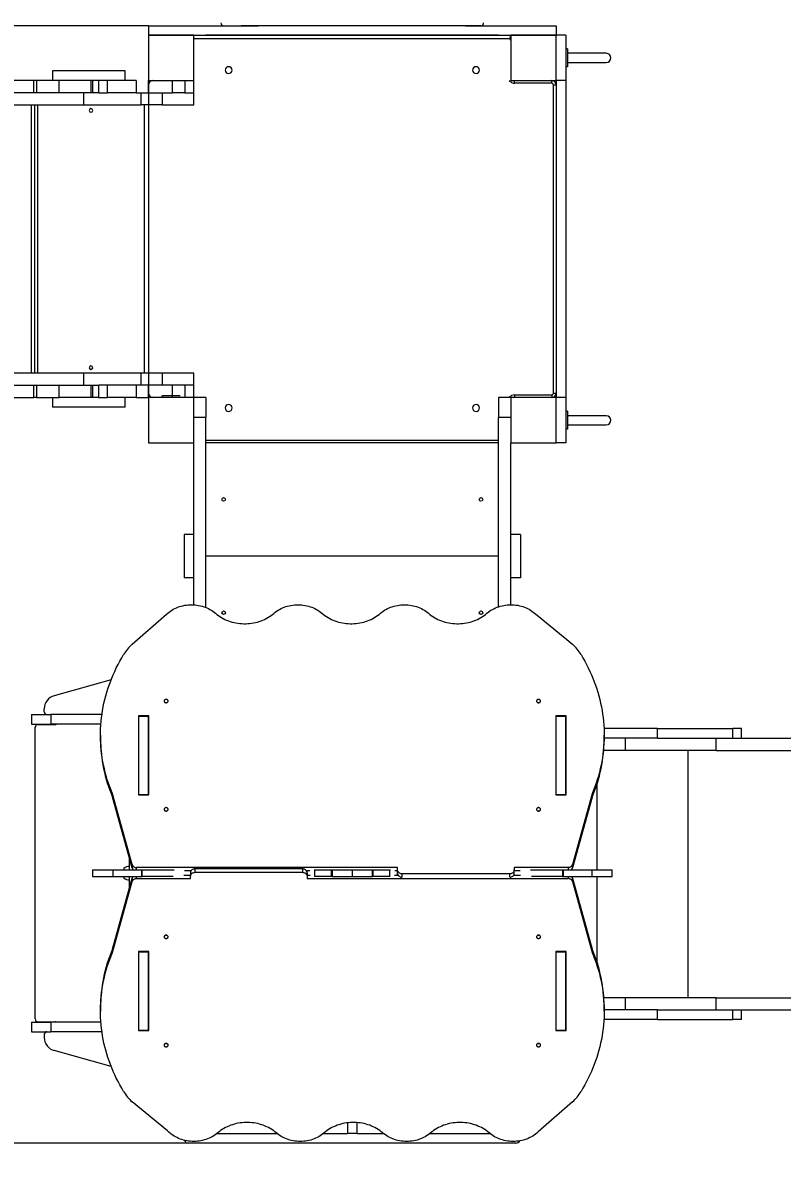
# Model space of a CAD drawing. Header units: millimetres. Extents: x -4565 to 4384, y -3113 to 3272.
# Drawn here: x -1371 to 304, y -765 to 1772 of the extents above; entities that cross this region are included whole.
import ezdxf

# ---------------------------------------------------------------- set-up
doc = ezdxf.new("R2010")
doc.units = ezdxf.units.MM
doc.layers.add('DIKOM_ОБЪЕКТ', color=7, linetype='Continuous')
doc.layers.add('DIKOM_РАЗМЕР_ОБЪЕКТА', color=7, linetype='Continuous')
doc.styles.add('style1', font='arial.ttf', dxfattribs={"width": 0.8})
doc.dimstyles.new('1-50', dxfattribs={"dimtxt": 300, "dimasz": 200, "dimexe": 100, "dimexo": 0, "dimgap": 100, "dimtad": 1, "dimtxsty": 'style1', "dimcen": 200, "dimclrd": 7, "dimclre": 7, "dimclrt": 7, "dimadec": 1, "dimazin": 2, "dimtfac": 1, "dimtmove": 0, "dimatfit": 2, "dimfxl": 0, "dimlwd": 25, "dimlwe": 18, "dimarcsym": 0})

# ---------------------------------------------------------------- blocks, each defined once
blk = doc.blocks.new('*D2')
at = {"layer": 'Defpoints', "color": 0, "transparency": 16777216}
for p in [(-2144.2, 945.1), (2415.1, -421.9), (2415.1, -1505.3)]:
    blk.add_point(p, dxfattribs=at)
at = {"layer": 'DIKOM_РАЗМЕР_ОБЪЕКТА', "color": 7, "lineweight": 18, "transparency": 16777216}
for p, q in [((-2144.2, 945.1), (-2144.2, -1605.3)), ((2415.1, -421.9), (2415.1, -1605.3))]:
    blk.add_line(p, q, dxfattribs=at)
at = {"layer": 'DIKOM_РАЗМЕР_ОБЪЕКТА', "color": 7, "lineweight": 25, "transparency": 16777216}
blk.add_line((-1944.2, -1505.3), (2215.1, -1505.3), dxfattribs=at)
at = {"layer": 'DIKOM_РАЗМЕР_ОБЪЕКТА', "color": 7, "transparency": 16777216}
for points in [[(-1944.2, -1471.9), (-1944.2, -1538.6), (-2144.2, -1505.3)], [(2215.1, -1471.9), (2215.1, -1538.6), (2415.1, -1505.3)]]:
    blk.add_solid(points, dxfattribs=at)
at = {"layer": 'DIKOM_РАЗМЕР_ОБЪЕКТА', "color": 7, "transparency": 16777216, "insert": (135.5, -1252.1), "char_height": 300, "attachment_point": 5, "style": 'style1'}
blk.add_mtext('4600', dxfattribs=at)
blk = doc.blocks.new('*D3')
at = {"layer": 'Defpoints', "color": 0, "transparency": 16777216}
for p in [(-1094.4, 1766.1), (-2760.3, -700.9), (-1005.3, -700.9)]:
    blk.add_point(p, dxfattribs=at)
at = {"layer": 'DIKOM_РАЗМЕР_ОБЪЕКТА', "color": 7, "lineweight": 18, "transparency": 16777216}
for p, q in [((-1094.4, 1766.1), (-2860.3, 1766.1)), ((-1005.3, -700.9), (-2860.3, -700.9))]:
    blk.add_line(p, q, dxfattribs=at)
at = {"layer": 'DIKOM_РАЗМЕР_ОБЪЕКТА', "color": 7, "lineweight": 25, "transparency": 16777216}
blk.add_line((-2760.3, 1566.1), (-2760.3, -500.9), dxfattribs=at)
at = {"layer": 'DIKOM_РАЗМЕР_ОБЪЕКТА', "color": 7, "transparency": 16777216}
for points in [[(-2793.6, 1566.1), (-2726.9, 1566.1), (-2760.3, 1766.1)], [(-2793.6, -500.9), (-2726.9, -500.9), (-2760.3, -700.9)]]:
    blk.add_solid(points, dxfattribs=at)
at = {"layer": 'DIKOM_РАЗМЕР_ОБЪЕКТА', "color": 7, "transparency": 16777216, "insert": (-3013.4, 415.7), "char_height": 300, "attachment_point": 5, "rotation": 90, "style": 'style1'}
blk.add_mtext('2500', dxfattribs=at)

msp = doc.modelspace()

# ---------------------------------------------------------------- linework, layer by layer
at = {"layer": 'DIKOM_ОБЪЕКТ', "color": 7, "linetype": 'Continuous', "lineweight": 15}
for p, q in [((-1094.446, 1766.063), (-1094.446, 1745.063)), ((-1094.446, 1766.063), (-908.446, 1766.063)), ((-928.446, 1766.063), (-908.446, 1766.063)), ((-908.446, 1766.063), (-900.446, 1766.063)), ((-900.446, 1766.063), (-852.446, 1766.063)), ((-900.446, 1766.063), (-894.446, 1766.063)), ((-434.684, 1766.063), (-889.446, 1766.063)), ((-360.446, 1766.063), (-436.446, 1766.063)), ((-399.446, 1766.063), (-434.684, 1766.063)), ((-394.446, 1766.063), (-194.446, 1766.063)), ((-194.446, 1766.063), (-194.446, 1745.063)), ((-994.563, 1745.063), (-1094.563, 1745.063)), ((-1094.446, 1745.063), (-908.446, 1745.063)), ((-994.329, 1745.063), (-1094.329, 1745.063)), ((-1094.329, 1745.063), (-1094.329, 1645.063)), ((-1094.329, 1745.063), (-1094.329, 1645.063)), ((-1094.329, 1745.063), (-1094.329, 1645.063)), ((-994.329, 1745.063), (-1094.329, 1745.063)), ((-994.329, 1645.063), (-994.329, 1745.063)), ((-994.329, 1645.063), (-994.329, 1745.063)), ((-992.446, 1745.08), (-965.446, 1745.08)), ((-644.329, 1737.063), (-992.446, 1737.063)), ((-321.329, 1745.063), (-967.329, 1745.063)), ((-965.446, 1745.08), (-917.446, 1745.063)), ((-917.446, 1745.063), (-371.446, 1745.063)), ((-908.446, 1745.063), (-900.446, 1745.063)), ((-900.446, 1745.063), (-846.446, 1745.063)), ((-846.446, 1745.063), (-442.446, 1745.063)), ((-296.446, 1737.063), (-644.329, 1737.063)), ((-442.446, 1745.063), (-194.446, 1745.063)), ((-371.446, 1745.063), (-323.446, 1745.082)), ((-323.446, 1745.082), (-296.446, 1745.082)), ((-294.329, 1735.063), (-296.446, 1735.063)), ((-194.329, 1745.063), (-294.329, 1745.063)), ((-294.329, 1745.063), (-294.329, 1645.063)), ((-294.329, 1745.063), (-294.329, 1645.063)), ((-194.329, 1745.063), (-294.329, 1745.063)), ((-294.329, 1745.063), (-294.329, 1645.063)), ((-194.329, 1745.063), (-294.329, 1745.063)), ((-173.329, 1745.063), (-194.329, 1745.063)), ((-194.329, 1645.063), (-194.329, 1745.063)), ((-194.329, 1645.063), (-194.329, 1745.063)), ((-173.329, 1745.063), (-173.329, 1645.063)), ((-169.329, 1715.063), (-173.329, 1715.063)), ((-169.329, 1715.063), (-169.329, 1675.063)), ((-83.829, 1705.063), (-169.329, 1705.063)), ((-169.329, 1675.063), (-173.329, 1675.063)), ((-169.329, 1685.063), (-83.829, 1685.063)), ((-1305.936, 1666.062), (-1305.936, 1645.063)), ((-1145.936, 1666.062), (-1305.936, 1666.062)), ((-1145.936, 1645.062), (-1145.936, 1666.062)), ((-1347.157, 1645.063), (-1397.157, 1645.063)), ((-1347.157, 1618.063), (-1347.157, 1645.063)), ((-1341.157, 1645.063), (-1347.157, 1645.063)), ((-1341.157, 1645.063), (-1341.157, 1618.063)), ((-1291.157, 1645.063), (-1341.157, 1645.063)), ((-1291.157, 1618.063), (-1291.157, 1645.063)), ((-1221.157, 1645.063), (-1291.157, 1645.063)), ((-1221.157, 1645.063), (-1221.157, 1618.063)), ((-1218.157, 1645.063), (-1221.157, 1645.063)), ((-1218.157, 1645.063), (-1218.157, 1618.063)), ((-1204.615, 1645.063), (-1218.157, 1645.063)), ((-1204.615, 1645.063), (-1204.615, 1618.063)), ((-1184.439, 1645.063), (-1204.615, 1645.063)), ((-1184.439, 1618.063), (-1184.439, 1645.063)), ((-1121.336, 1645.063), (-1184.439, 1645.063)), ((-1121.336, 1645.063), (-1121.336, 1618.063)), ((-1094.329, 1645.297), (-994.329, 1645.297)), ((-1094.329, 1645.063), (-1094.329, 945.063)), ((-1094.329, 1645.063), (-994.329, 1645.063)), ((-1094.329, 1618.063), (-1094.329, 1645.063)), ((-1094.329, 1645.063), (-994.329, 1645.063)), ((-1094.329, 1645.063), (-994.329, 1645.063)), ((-1064.329, 1645.18), (-1024.329, 1645.18)), ((-1041.512, 1618.063), (-1041.512, 1645.063)), ((-1014.329, 1645.063), (-1014.329, 1618.063)), ((-994.329, 1618.063), (-994.329, 1645.063)), ((-994.157, 1618.063), (-994.157, 1645.058)), ((-294.329, 1645.063), (-194.329, 1645.063)), ((-294.329, 1645.063), (-194.329, 1645.063)), ((-286.329, 1639.063), (-286.329, 1645.063)), ((-204.329, 1639.063), (-286.329, 1639.063)), ((-204.329, 1639.063), (-204.329, 1645.063)), ((-200.329, 955.063), (-200.329, 1635.063)), ((-194.329, 1635.063), (-200.329, 1635.063)), ((-173.329, 1645.063), (-194.329, 1645.063)), ((-194.329, 1645.063), (-194.329, 945.063)), ((-173.329, 1645.063), (-173.329, 945.063)), ((-1236.702, 1618.063), (-1934.747, 1618.063)), ((-1236.702, 1591.062), (-1236.702, 1618.063)), ((-1203.821, 1618.063), (-1236.702, 1618.063)), ((-1203.821, 1618.063), (-1184.439, 1618.063)), ((-1121.336, 1618.063), (-1184.439, 1618.063)), ((-1121.336, 1618.063), (-1041.512, 1618.063)), ((-1110.178, 1591.062), (-1110.178, 1618.063)), ((-1094.329, 1618.063), (-1094.329, 1352.916)), ((-1064.157, 1618.063), (-1064.157, 1591.062)), ((-1014.329, 1618.063), (-1041.512, 1618.063)), ((-1014.329, 1618.063), (-994.329, 1618.063)), ((-994.157, 1618.063), (-994.329, 1618.063)), ((-994.157, 1591.062), (-994.157, 1618.063)), ((-1934.747, 1591.062), (-1236.702, 1591.062)), ((-1352.157, 999.063), (-1352.157, 1591.062)), ((-1346.157, 1591.062), (-1346.157, 999.063)), ((-1339.157, 1591.062), (-1339.157, 999.063)), ((-1236.702, 1591.062), (-1110.178, 1591.062)), ((-1064.157, 1591.062), (-1110.178, 1591.062)), ((-1103.157, 999.063), (-1103.157, 1591.062)), ((-1064.157, 1591.062), (-994.157, 1591.062)), ((-1094.329, 1309.276), (-1094.329, 972.062)), ((-1236.702, 999.063), (-1934.747, 999.063)), ((-1236.702, 972.063), (-1236.702, 999.063)), ((-1110.178, 999.063), (-1236.702, 999.063)), ((-1110.178, 972.063), (-1110.178, 999.063)), ((-1064.157, 999.063), (-1110.178, 999.063)), ((-1064.157, 999.063), (-1064.157, 972.063)), ((-994.157, 999.063), (-1064.157, 999.063)), ((-994.157, 972.063), (-994.157, 999.063)), ((-1934.747, 972.063), (-1236.702, 972.063)), ((-1347.157, 945.063), (-1347.157, 972.063)), ((-1341.157, 972.063), (-1341.157, 945.063)), ((-1291.157, 945.063), (-1291.157, 972.063)), ((-1236.702, 972.063), (-1203.821, 972.063)), ((-1221.157, 972.063), (-1221.157, 945.063)), ((-1218.157, 972.063), (-1218.157, 945.063)), ((-1204.615, 972.063), (-1204.615, 945.063)), ((-1184.439, 972.063), (-1203.821, 972.063)), ((-1184.439, 945.063), (-1184.439, 972.063)), ((-1121.336, 972.063), (-1184.439, 972.063)), ((-1121.336, 972.063), (-1121.336, 945.063)), ((-1041.512, 972.063), (-1121.336, 972.063)), ((-1094.329, 945.063), (-1094.329, 972.062)), ((-1041.512, 945.063), (-1041.512, 972.063)), ((-1014.329, 972.063), (-1041.512, 972.063)), ((-1014.329, 972.063), (-1014.329, 945.063)), ((-994.329, 972.063), (-1014.329, 972.063)), ((-994.329, 972.063), (-994.157, 972.063)), ((-994.329, 945.063), (-994.329, 972.063)), ((-994.157, 945.063), (-994.157, 972.063)), ((-1397.157, 945.063), (-1347.157, 945.063)), ((-1341.157, 945.063), (-1347.157, 945.063)), ((-1341.157, 945.063), (-1291.157, 945.063)), ((-1305.936, 945.063), (-1305.936, 924.063)), ((-1221.157, 945.063), (-1291.157, 945.063)), ((-1218.157, 945.063), (-1221.157, 945.063)), ((-1204.615, 945.063), (-1218.157, 945.063)), ((-1204.615, 945.063), (-1184.439, 945.063)), ((-1121.336, 945.063), (-1184.439, 945.063)), ((-1145.936, 924.063), (-1145.936, 945.063)), ((-1121.336, 945.063), (-1094.157, 945.063)), ((-1094.329, 945.063), (-1094.329, 845.063)), ((-994.329, 945.063), (-1094.329, 945.063)), ((-1094.329, 945.063), (-1094.329, 845.063)), ((-994.329, 945.063), (-1094.329, 945.063)), ((-1064.329, 945.063), (-1064.329, 949.063)), ((-1024.329, 949.063), (-1064.329, 949.063)), ((-967.329, 945.063), (-994.329, 945.063)), ((-994.329, 845.063), (-994.329, 945.063)), ((-967.329, 945.063), (-967.329, 901.294)), ((-294.329, 945.063), (-321.329, 945.063)), ((-321.329, 945.063), (-321.329, 901.294)), ((-294.329, 945.063), (-294.329, 845.063)), ((-194.329, 945.063), (-294.329, 945.063)), ((-286.329, 951.063), (-204.329, 951.063)), ((-286.329, 951.063), (-286.329, 945.063)), ((-204.329, 951.063), (-204.329, 945.063)), ((-200.329, 955.063), (-194.329, 955.063)), ((-173.329, 945.063), (-194.329, 945.063)), ((-194.329, 845.063), (-194.329, 945.063)), ((-173.329, 945.063), (-173.329, 845.063)), ((-1145.936, 924.063), (-1305.936, 924.063)), ((-169.329, 915.063), (-173.329, 915.063)), ((-169.329, 915.063), (-169.329, 875.063)), ((-967.329, 901.294), (-994.329, 901.294)), ((-967.329, 481.492), (-967.329, 901.294)), ((-294.329, 901.294), (-321.329, 901.294)), ((-321.329, 483.33), (-321.329, 901.294)), ((-83.829, 905.063), (-169.329, 905.063)), ((-169.329, 875.063), (-173.329, 875.063)), ((-169.329, 885.063), (-83.829, 885.063)), ((-1094.329, 845.063), (-994.329, 845.063)), ((-1094.329, 845.063), (-994.329, 845.063)), ((-994.329, 487.544), (-994.329, 845.063)), ((-967.329, 851.063), (-321.329, 851.063)), ((-321.329, 845.063), (-967.329, 845.063)), ((-294.329, 487.687), (-294.329, 845.063)), ((-294.329, 845.063), (-194.329, 845.063)), ((-173.329, 845.063), (-194.329, 845.063)), ((-994.329, 643.065), (-1015.329, 643.065)), ((-1015.329, 643.065), (-1015.329, 547.065)), ((-273.329, 643.065), (-294.329, 643.065)), ((-273.329, 643.065), (-273.329, 547.065)), ((-321.329, 595.063), (-967.329, 595.063)), ((-994.329, 547.065), (-1015.329, 547.065)), ((-273.329, 547.065), (-294.329, 547.065)), ((-1130.412, 400.427), (-1054.383, 466.81)), ((-236.697, 464.306), (-158.246, 400.427)), ((-1176.772, 321.978), (-1302.418, 286.798)), ((-1324.329, 251.063), (-1324.329, 257.909)), ((-1352.329, 245.063), (-1352.329, 224.063)), ((-1352.329, 245.063), (-1309.645, 245.063)), ((-1309.645, 245.063), (-1309.645, 224.063)), ((-1197.002, 245.063), (-1309.645, 245.063)), ((-1093.579, 242.689), (-1116.079, 242.689)), ((-1116.079, 242.689), (-1116.079, 68.185)), ((-1115.329, 235.189), (-1116.079, 235.189)), ((-1116.079, 228.382), (-1115.329, 228.382)), ((-1115.329, 241.758), (-1094.329, 241.758)), ((-1115.329, 68.553), (-1115.329, 241.758)), ((-1094.329, 68.553), (-1094.329, 241.758)), ((-1093.579, 235.189), (-1094.329, 235.189)), ((-1094.329, 231.579), (-1093.579, 231.579)), ((-1094.329, 229.167), (-1093.579, 229.167)), ((-1093.579, 68.185), (-1093.579, 242.689)), ((-172.579, 242.689), (-195.079, 242.689)), ((-195.079, 242.689), (-195.079, 68.185)), ((-194.329, 235.189), (-195.079, 235.189)), ((-195.079, 231.579), (-194.329, 231.579)), ((-195.079, 229.167), (-194.329, 229.167)), ((-194.329, 241.758), (-173.329, 241.758)), ((-194.329, 68.553), (-194.329, 241.758)), ((-173.329, 68.553), (-173.329, 241.758)), ((-172.579, 235.189), (-173.329, 235.189)), ((-172.579, 68.185), (-172.579, 242.689)), ((-1352.329, 224.063), (-1309.645, 224.063)), ((-1344.329, -426.937), (-1344.329, 217.063)), ((-1338.329, 223.063), (-1300.329, 223.063)), ((-1199.234, 224.063), (-1309.645, 224.063)), ((-194.329, 214.063), (-195.079, 214.063)), ((-172.579, 214.063), (-173.329, 214.063)), ((29.583, 214.063), (-88.837, 214.063)), ((29.583, 193.063), (29.583, 214.063)), ((29.583, 214.063), (195.717, 214.063)), ((195.717, 193.063), (195.717, 214.063)), ((214.577, 214.063), (195.717, 214.063)), ((214.577, 193.063), (214.577, 214.063)), ((-1200.129, 199.845), (-1200.129, 192.345)), ((-194.329, 193.063), (-195.079, 193.063)), ((-172.579, 193.063), (-173.329, 193.063)), ((-88.529, 192.345), (-88.529, 199.845)), ((29.583, 193.063), (-88.529, 193.063)), ((-41.564, 166.063), (-41.564, 193.063)), ((29.583, 193.063), (195.717, 193.063)), ((158.981, 166.063), (158.981, 193.063)), ((195.717, 193.063), (1799.054, 193.063)), ((-172.579, 166.063), (-173.329, 166.063)), ((-41.564, 166.063), (-89.583, 166.063)), ((158.981, 166.063), (-41.564, 166.063)), ((96, 166.063), (96, -379.937)), ((158.981, 166.063), (1799.054, 166.063)), ((-1115.329, 134.55), (-1116.079, 134.55)), ((-1116.079, 79.503), (-1115.329, 79.503)), ((-104.545, 90.775), (-104.545, -97.449)), ((-1130.213, -86.026), (-1173.795, 70.39)), ((-1173.795, 62.89), (-1173.795, 70.39)), ((-1130.213, -93.526), (-1173.795, 62.89)), ((-1116.079, 68.185), (-1093.579, 68.185)), ((-1115.329, 68.553), (-1094.329, 68.553)), ((-1115.329, 68.185), (-1115.329, 68.553)), ((-1094.329, 68.553), (-1094.329, 68.185)), ((-195.079, 68.185), (-172.579, 68.185)), ((-194.329, 68.553), (-173.329, 68.553)), ((-194.329, 68.185), (-194.329, 68.553)), ((-173.329, 68.553), (-173.329, 68.185)), ((-114.862, 70.39), (-158.445, -86.026)), ((-114.862, 62.89), (-158.445, -93.526)), ((-114.862, 70.39), (-114.862, 62.89)), ((-1136.329, -97.449), (-1136.329, -71.577)), ((-1217.964, -97.449), (-1217.964, -112.449)), ((-1217.964, -97.449), (-1172.911, -97.449)), ((-1172.911, -97.449), (-1172.911, -112.449)), ((-1172.911, -97.449), (-1109.75, -97.449)), ((-1148.329, -94.137), (-1148.329, -97.449)), ((-1130.213, -86.026), (-1130.213, -93.526)), ((-544.41, -92.655), (-1120.492, -92.655)), ((-1120.492, -97.449), (-1120.492, -92.655)), ((-1109.75, -97.449), (-1109.75, -112.449)), ((-1109.75, -97.449), (-1108.28, -97.449)), ((-1108.28, -112.449), (-1108.28, -97.449)), ((-1108.28, -97.449), (-1037.528, -97.449)), ((-1000.487, -100.155), (-1014.592, -100.155)), ((-991.686, -95.607), (-991.686, -103.107)), ((-754.247, -95.607), (-991.686, -95.607)), ((-754.247, -95.607), (-754.247, -103.107)), ((-738.17, -100.155), (-745.447, -100.155)), ((-743.859, -109.463), (-743.859, -100.155)), ((-728.687, -97.449), (-726.769, -97.449)), ((-726.769, -112.449), (-726.769, -97.449)), ((-726.769, -97.449), (-690.285, -97.449)), ((-690.285, -112.449), (-690.285, -97.449)), ((-690.285, -97.449), (-689.124, -97.449)), ((-689.124, -97.449), (-689.124, -112.449)), ((-689.124, -97.449), (-644.329, -97.449)), ((-644.329, -97.449), (-644.329, -112.449)), ((-644.329, -97.449), (-599.534, -97.449)), ((-599.534, -112.449), (-599.534, -97.449)), ((-599.534, -97.449), (-598.373, -97.449)), ((-598.373, -112.449), (-598.373, -97.449)), ((-598.373, -97.449), (-561.889, -97.449)), ((-561.889, -112.449), (-561.889, -97.449)), ((-561.889, -97.449), (-559.971, -97.449)), ((-544.41, -100.155), (-550.487, -100.155)), ((-544.799, -109.463), (-544.799, -100.155)), ((-544.41, -97.851), (-544.41, -92.655)), ((-544.41, -105.351), (-544.41, -97.851)), ((-168.166, -92.655), (-286.971, -92.655)), ((-286.971, -92.655), (-286.971, -97.851)), ((-286.971, -105.351), (-286.971, -97.851)), ((-274.065, -100.155), (-286.971, -100.155)), ((-251.13, -97.449), (-180.377, -97.449)), ((-180.377, -97.449), (-180.377, -112.449)), ((-180.377, -97.449), (-178.907, -97.449)), ((-178.907, -97.449), (-178.907, -112.449)), ((-178.907, -97.449), (-115.747, -97.449)), ((-168.166, -92.655), (-168.166, -97.449)), ((-158.445, -93.526), (-158.445, -86.026)), ((-115.747, -97.449), (-115.747, -112.449)), ((-115.747, -97.449), (-70.694, -97.449)), ((-70.694, -112.449), (-70.694, -97.449)), ((-1217.964, -112.449), (-1172.911, -112.449)), ((-1173.795, -272.508), (-1130.213, -116.092)), ((-1173.795, -280.008), (-1130.213, -123.592)), ((-1172.911, -112.449), (-1109.75, -112.449)), ((-1148.329, -112.449), (-1148.329, -115.737)), ((-1136.329, -138.041), (-1136.329, -112.449)), ((-1130.213, -116.092), (-1130.213, -123.592)), ((-1120.492, -116.963), (-1120.492, -112.449)), ((-1120.492, -116.963), (-1001.686, -116.963)), ((-1109.75, -112.449), (-1108.28, -112.449)), ((-1039.654, -112.449), (-1108.28, -112.449)), ((-1015.859, -109.463), (-1001.686, -109.463)), ((-1001.686, -104.267), (-1001.686, -111.767)), ((-1001.686, -116.963), (-1001.686, -111.767)), ((-991.686, -103.107), (-754.247, -103.107)), ((-744.247, -104.267), (-744.247, -111.767)), ((-744.247, -109.463), (-737.626, -109.463)), ((-744.247, -111.767), (-744.247, -116.963)), ((-744.247, -116.963), (-168.166, -116.963)), ((-726.769, -112.449), (-727.873, -112.449)), ((-690.285, -112.449), (-726.769, -112.449)), ((-689.124, -112.449), (-690.285, -112.449)), ((-689.124, -112.449), (-644.329, -112.449)), ((-644.329, -112.449), (-599.534, -112.449)), ((-598.373, -112.449), (-599.534, -112.449)), ((-561.889, -112.449), (-598.373, -112.449)), ((-560.785, -112.449), (-561.889, -112.449)), ((-551.031, -109.463), (-543.211, -109.463)), ((-296.971, -106.511), (-534.41, -106.511)), ((-534.41, -114.002), (-534.41, -106.511)), ((-296.971, -114.002), (-296.971, -106.511)), ((-288.171, -109.463), (-272.799, -109.463)), ((-180.377, -112.449), (-249.003, -112.449)), ((-180.377, -112.449), (-178.907, -112.449)), ((-178.907, -112.449), (-115.747, -112.449)), ((-168.166, -112.449), (-168.166, -116.963)), ((-158.445, -123.592), (-158.445, -116.092)), ((-158.445, -116.092), (-114.862, -272.508)), ((-158.445, -123.592), (-114.862, -280.008)), ((-115.747, -112.449), (-70.694, -112.449)), ((-104.545, -112.449), (-104.545, -300.393)), ((-1173.795, -280.008), (-1173.795, -272.508)), ((-1093.579, -277.802), (-1116.079, -277.802)), ((-1116.079, -277.802), (-1116.079, -452.307)), ((-1115.329, -278.452), (-1115.329, -277.802)), ((-1115.329, -278.452), (-1094.329, -278.452)), ((-1115.329, -451.657), (-1115.329, -278.452)), ((-1094.329, -278.452), (-1094.329, -277.802)), ((-1094.329, -451.657), (-1094.329, -278.452)), ((-1093.579, -452.307), (-1093.579, -277.802)), ((-172.579, -277.802), (-195.079, -277.802)), ((-195.079, -277.802), (-195.079, -452.307)), ((-194.329, -278.452), (-194.329, -277.802)), ((-194.329, -278.452), (-173.329, -278.452)), ((-194.329, -451.657), (-194.329, -278.452)), ((-173.329, -278.452), (-173.329, -277.802)), ((-173.329, -451.657), (-173.329, -278.452)), ((-172.579, -452.307), (-172.579, -277.802)), ((-114.862, -272.508), (-114.862, -280.008)), ((-1115.329, -289.378), (-1116.079, -289.378)), ((-1116.079, -344.425), (-1115.329, -344.425)), ((-172.579, -379.937), (-173.329, -379.937)), ((-41.564, -379.937), (-89.269, -379.937)), ((-41.564, -406.937), (-41.564, -379.937)), ((158.981, -379.937), (-41.564, -379.937)), ((158.981, -406.937), (158.981, -379.937)), ((158.981, -379.937), (1799.054, -379.937)), ((-1200.129, -401.963), (-1200.129, -409.463)), ((-88.529, -409.463), (-88.529, -401.963)), ((-194.329, -406.937), (-195.079, -406.937)), ((-194.329, -427.937), (-195.079, -427.937)), ((-172.579, -406.937), (-173.329, -406.937)), ((-172.579, -427.937), (-173.329, -427.937)), ((29.583, -427.937), (-89.049, -427.937)), ((29.583, -406.937), (-88.529, -406.937)), ((29.583, -427.937), (29.583, -406.937)), ((29.583, -406.937), (195.717, -406.937)), ((29.583, -427.937), (195.717, -427.937)), ((195.717, -427.937), (195.717, -406.937)), ((195.717, -406.937), (1799.054, -406.937)), ((214.577, -427.937), (195.717, -427.937)), ((214.577, -427.937), (214.577, -406.937)), ((-1352.329, -433.937), (-1352.329, -454.937)), ((-1352.329, -433.937), (-1309.645, -433.937)), ((-1352.329, -454.937), (-1309.645, -454.937)), ((-1338.329, -432.937), (-1300.329, -432.937)), ((-1309.645, -433.937), (-1309.645, -454.937)), ((-1199.215, -433.937), (-1309.645, -433.937)), ((-1196.966, -454.937), (-1309.645, -454.937)), ((-1116.079, -444.807), (-1115.329, -444.807)), ((-1116.079, -452.307), (-1093.579, -452.307)), ((-1115.329, -451.657), (-1094.329, -451.657)), ((-1093.579, -439.066), (-1094.329, -439.066)), ((-1093.579, -441.478), (-1094.329, -441.478)), ((-1094.329, -444.807), (-1093.579, -444.807)), ((-194.329, -439.066), (-195.079, -439.066)), ((-194.329, -441.478), (-195.079, -441.478)), ((-195.079, -444.807), (-194.329, -444.807)), ((-195.079, -452.307), (-172.579, -452.307)), ((-194.329, -451.657), (-173.329, -451.657)), ((-173.329, -444.807), (-172.579, -444.807)), ((-1324.329, -460.937), (-1324.329, -467.784)), ((-1176.658, -531.885), (-1302.418, -496.673)), ((-1051.96, -673.924), (-1130.412, -610.045)), ((-158.246, -610.045), (-234.274, -676.427)), ((-654.829, -656.107), (-654.829, -679.937)), ((-633.829, -679.937), (-633.829, -655.611)), ((-943.286, -679.937), (-810.382, -679.937)), ((-708.286, -679.937), (-654.829, -679.937)), ((-633.835, -679.937), (-654.823, -679.937)), ((-633.835, -679.937), (-575.412, -679.937)), ((-473.316, -679.937), (-340.412, -679.937)), ((-283.329, -700.937), (-1005.329, -700.937))]:
    msp.add_line(p, q, dxfattribs=at)
at = {"layer": 'DIKOM_ОБЪЕКТ', "color": 7, "linetype": 'Continuous', "lineweight": 15, "flags": 128}
for points in [[(-1054.383, 466.81), (-1051.671, 469.224), (-1048.817, 471.513), (-1045.831, 473.671), (-1042.719, 475.692), (-1039.49, 477.57), (-1036.154, 479.301), (-1032.718, 480.88), (-1029.192, 482.302), (-1025.586, 483.565), (-1021.91, 484.663), (-1018.172, 485.595), (-1014.384, 486.358), (-1010.555, 486.95), (-1006.695, 487.37), (-1002.816, 487.615), (-998.928, 487.686), (-995.04, 487.582), (-991.164, 487.304), (-987.309, 486.852), (-983.487, 486.228), (-979.708, 485.433), (-975.981, 484.469), (-972.317, 483.34), (-968.725, 482.047), (-965.215, 480.595), (-961.798, 478.987), (-958.481, 477.228), (-955.273, 475.322), (-952.185, 473.275), (-949.223, 471.092), (-946.395, 468.779)], [(-817.192, 468.779), (-814.346, 471.106), (-811.364, 473.302), (-808.253, 475.36), (-805.023, 477.274), (-801.682, 479.04), (-798.24, 480.653), (-794.704, 482.108), (-791.086, 483.401), (-787.395, 484.529), (-783.641, 485.488), (-779.835, 486.277), (-775.986, 486.893), (-772.105, 487.334), (-768.203, 487.598), (-764.29, 487.687), (-760.377, 487.598), (-756.475, 487.333), (-752.594, 486.892), (-748.745, 486.276), (-744.939, 485.487), (-741.185, 484.527), (-737.494, 483.399), (-733.876, 482.105), (-730.341, 480.65), (-726.898, 479.037), (-723.558, 477.271), (-720.328, 475.356), (-717.218, 473.298), (-714.236, 471.103), (-711.39, 468.775)], [(-582.227, 468.775), (-579.381, 471.103), (-576.399, 473.298), (-573.289, 475.356), (-570.059, 477.271), (-566.719, 479.037), (-563.276, 480.65), (-559.741, 482.105), (-556.123, 483.399), (-552.432, 484.527), (-548.678, 485.487), (-544.872, 486.276), (-541.023, 486.892), (-537.142, 487.333), (-533.24, 487.598), (-529.327, 487.687), (-525.414, 487.598), (-521.512, 487.334), (-517.631, 486.893), (-513.782, 486.277), (-509.976, 485.488), (-506.222, 484.529), (-502.531, 483.401), (-498.913, 482.108), (-495.377, 480.653), (-491.935, 479.04), (-488.594, 477.274), (-485.364, 475.36), (-482.253, 473.302), (-479.271, 471.106), (-476.425, 468.779)], [(-347.222, 468.779), (-344.396, 471.091), (-341.434, 473.274), (-338.347, 475.32), (-335.141, 477.225), (-331.825, 478.984), (-328.409, 480.592), (-324.901, 482.044), (-321.311, 483.336), (-317.648, 484.466), (-313.922, 485.43), (-310.144, 486.225), (-306.324, 486.85), (-302.471, 487.302), (-298.596, 487.581), (-294.71, 487.686), (-290.822, 487.616), (-286.945, 487.372), (-283.087, 486.954), (-279.259, 486.363), (-275.471, 485.601), (-271.735, 484.671), (-268.059, 483.574), (-264.453, 482.313), (-260.928, 480.892), (-257.493, 479.315), (-254.156, 477.586), (-250.928, 475.71), (-247.816, 473.691), (-244.829, 471.535), (-241.976, 469.248), (-239.262, 466.836), (-236.697, 464.306)], [(-946.395, 468.779), (-943.243, 466.189), (-939.952, 463.731), (-936.531, 461.411), (-932.986, 459.235), (-929.326, 457.206), (-925.559, 455.33), (-921.694, 453.611), (-917.739, 452.052), (-913.703, 450.658), (-909.595, 449.431), (-905.425, 448.374), (-901.201, 447.49), (-896.934, 446.78), (-892.632, 446.246), (-888.306, 445.889), (-883.966, 445.711), (-879.621, 445.711), (-875.28, 445.889), (-870.954, 446.246), (-866.653, 446.78), (-862.386, 447.49), (-858.162, 448.374), (-853.992, 449.431), (-849.884, 450.658), (-845.848, 452.052), (-841.893, 453.611), (-838.027, 455.33), (-834.26, 457.206), (-830.6, 459.235), (-827.056, 461.411), (-823.634, 463.731), (-820.344, 466.189), (-817.192, 468.779)], [(-711.39, 468.775), (-708.239, 466.185), (-704.95, 463.728), (-701.53, 461.409), (-697.986, 459.232), (-694.327, 457.204), (-690.562, 455.328), (-686.698, 453.609), (-682.744, 452.051), (-678.709, 450.657), (-674.602, 449.43), (-670.433, 448.373), (-666.211, 447.489), (-661.945, 446.779), (-657.644, 446.246), (-653.32, 445.889), (-648.981, 445.711), (-644.636, 445.711), (-640.297, 445.889), (-635.973, 446.246), (-631.673, 446.779), (-627.406, 447.489), (-623.184, 448.373), (-619.015, 449.43), (-614.908, 450.657), (-610.873, 452.051), (-606.919, 453.609), (-603.055, 455.328), (-599.29, 457.204), (-595.631, 459.232), (-592.088, 461.409), (-588.667, 463.728), (-585.378, 466.185), (-582.227, 468.775)], [(-476.425, 468.779), (-473.273, 466.189), (-469.983, 463.731), (-466.561, 461.411), (-463.017, 459.235), (-459.357, 457.206), (-455.59, 455.33), (-451.725, 453.611), (-447.769, 452.052), (-443.733, 450.658), (-439.625, 449.431), (-435.455, 448.374), (-431.231, 447.49), (-426.964, 446.78), (-422.663, 446.246), (-418.337, 445.889), (-413.996, 445.711), (-409.651, 445.711), (-405.311, 445.889), (-400.985, 446.246), (-396.683, 446.78), (-392.416, 447.49), (-388.192, 448.374), (-384.022, 449.431), (-379.914, 450.658), (-375.878, 452.052), (-371.923, 453.611), (-368.058, 455.33), (-364.291, 457.206), (-360.631, 459.235), (-357.086, 461.411), (-353.665, 463.731), (-350.374, 466.189), (-347.222, 468.779)], [(-1173.795, 70.39), (-1176.908, 78.057), (-1179.829, 85.781), (-1182.559, 93.557), (-1185.095, 101.382), (-1187.437, 109.252), (-1189.583, 117.164), (-1191.533, 125.114), (-1193.285, 133.098), (-1194.84, 141.113), (-1196.195, 149.155), (-1197.351, 157.22), (-1198.307, 165.305), (-1199.062, 173.406), (-1199.617, 181.519), (-1199.97, 189.641), (-1200.122, 197.767), (-1200.073, 205.894), (-1199.823, 214.019), (-1199.371, 222.137), (-1198.718, 230.244), (-1197.865, 238.338), (-1196.811, 246.414), (-1195.558, 254.468), (-1194.105, 262.498), (-1192.454, 270.498), (-1190.605, 278.466), (-1188.559, 286.398), (-1186.317, 294.29), (-1183.88, 302.138), (-1181.249, 309.94), (-1178.425, 317.69), (-1175.41, 325.387), (-1172.206, 333.026), (-1168.812, 340.603), (-1165.232, 348.116), (-1161.467, 355.56), (-1157.518, 362.933), (-1153.387, 370.23), (-1149.077, 377.45)], [(-139.581, 377.45), (-135.27, 370.23), (-131.14, 362.933), (-127.191, 355.56), (-123.425, 348.116), (-119.845, 340.603), (-116.452, 333.026), (-113.247, 325.387), (-110.232, 317.69), (-107.409, 309.94), (-104.778, 302.138), (-102.341, 294.29), (-100.099, 286.398), (-98.053, 278.466), (-96.204, 270.498), (-94.553, 262.498), (-93.1, 254.468), (-91.846, 246.414), (-90.793, 238.338), (-89.939, 230.244), (-89.287, 222.137), (-88.835, 214.019), (-88.585, 205.894), (-88.535, 197.767), (-88.687, 189.641), (-89.041, 181.519), (-89.595, 173.406), (-90.351, 165.305), (-91.307, 157.22), (-92.462, 149.155), (-93.818, 141.113), (-95.372, 133.098), (-97.125, 125.114), (-99.075, 117.164), (-101.221, 109.252), (-103.563, 101.382), (-106.099, 93.557), (-108.828, 85.781), (-111.75, 78.057), (-114.862, 70.39)], [(-1055.329, 271.138), (-1054.383, 271.227), (-1053.481, 271.49), (-1052.666, 271.915), (-1051.975, 272.482), (-1051.441, 273.164), (-1051.089, 273.929), (-1050.935, 274.742), (-1050.987, 275.565), (-1051.241, 276.359), (-1051.687, 277.087), (-1052.303, 277.715), (-1053.06, 278.213), (-1053.924, 278.559), (-1054.853, 278.737), (-1055.804, 278.737), (-1056.734, 278.559), (-1057.597, 278.213), (-1058.355, 277.715), (-1058.971, 277.087), (-1059.416, 276.359), (-1059.671, 275.565), (-1059.722, 274.742), (-1059.568, 273.929), (-1059.216, 273.164), (-1058.682, 272.482), (-1057.992, 271.915), (-1057.176, 271.49), (-1056.275, 271.227), (-1055.329, 271.138)], [(-233.329, 271.138), (-232.383, 271.227), (-231.481, 271.49), (-230.666, 271.915), (-229.975, 272.482), (-229.441, 273.164), (-229.089, 273.929), (-228.935, 274.742), (-228.987, 275.565), (-229.241, 276.359), (-229.687, 277.087), (-230.303, 277.715), (-231.06, 278.213), (-231.924, 278.559), (-232.853, 278.737), (-233.804, 278.737), (-234.734, 278.559), (-235.597, 278.213), (-236.355, 277.715), (-236.971, 277.087), (-237.416, 276.359), (-237.671, 275.565), (-237.722, 274.742), (-237.568, 273.929), (-237.216, 273.164), (-236.682, 272.482), (-235.992, 271.915), (-235.176, 271.49), (-234.275, 271.227), (-233.329, 271.138)], [(-1055.329, 32.115), (-1054.383, 32.204), (-1053.481, 32.467), (-1052.666, 32.892), (-1051.975, 33.459), (-1051.441, 34.141), (-1051.089, 34.906), (-1050.935, 35.719), (-1050.987, 36.542), (-1051.241, 37.336), (-1051.687, 38.064), (-1052.303, 38.692), (-1053.06, 39.19), (-1053.924, 39.536), (-1054.853, 39.714), (-1055.804, 39.714), (-1056.734, 39.536), (-1057.597, 39.19), (-1058.355, 38.692), (-1058.971, 38.064), (-1059.416, 37.336), (-1059.671, 36.542), (-1059.722, 35.719), (-1059.568, 34.906), (-1059.216, 34.141), (-1058.682, 33.459), (-1057.992, 32.892), (-1057.176, 32.467), (-1056.275, 32.204), (-1055.329, 32.115)], [(-233.329, 32.115), (-232.383, 32.204), (-231.481, 32.467), (-230.666, 32.892), (-229.975, 33.459), (-229.441, 34.141), (-229.089, 34.906), (-228.935, 35.719), (-228.987, 36.542), (-229.241, 37.336), (-229.687, 38.064), (-230.303, 38.692), (-231.06, 39.19), (-231.924, 39.536), (-232.853, 39.714), (-233.804, 39.714), (-234.734, 39.536), (-235.597, 39.19), (-236.355, 38.692), (-236.971, 38.064), (-237.416, 37.336), (-237.671, 36.542), (-237.722, 35.719), (-237.568, 34.906), (-237.216, 34.141), (-236.682, 33.459), (-235.992, 32.892), (-235.176, 32.467), (-234.275, 32.204), (-233.329, 32.115)], [(-991.686, -95.607), (-993.109, -95.695), (-994.503, -95.957), (-995.84, -96.389), (-997.093, -96.981), (-998.235, -97.722), (-999.244, -98.596), (-1000.099, -99.585), (-1000.782, -100.669), (-1001.281, -101.827), (-1001.584, -103.034), (-1001.686, -104.267)], [(-744.247, -104.267), (-744.349, -103.034), (-744.652, -101.827), (-745.151, -100.669), (-745.835, -99.585), (-746.69, -98.596), (-747.699, -97.722), (-748.841, -96.981), (-750.093, -96.389), (-751.43, -95.957), (-752.824, -95.695), (-754.247, -95.607)], [(-534.41, -106.511), (-535.833, -106.423), (-537.228, -106.16), (-538.564, -105.728), (-539.817, -105.136), (-540.959, -104.396), (-541.968, -103.522), (-542.823, -102.533), (-543.507, -101.448), (-544.005, -100.291), (-544.308, -99.083), (-544.41, -97.851)], [(-286.971, -97.851), (-287.073, -99.083), (-287.376, -100.291), (-287.875, -101.448), (-288.559, -102.533), (-289.414, -103.522), (-290.423, -104.396), (-291.565, -105.136), (-292.817, -105.728), (-294.154, -106.16), (-295.548, -106.423), (-296.971, -106.511)], [(-158.445, -86.026), (-158.898, -87.247), (-159.554, -88.397), (-160.399, -89.45), (-161.414, -90.383), (-162.578, -91.177), (-163.864, -91.812), (-165.244, -92.277), (-166.689, -92.56), (-168.166, -92.655)], [(-1130.213, -123.592), (-1129.76, -122.371), (-1129.104, -121.221), (-1128.259, -120.168), (-1127.243, -119.234), (-1126.08, -118.441), (-1124.794, -117.805), (-1123.413, -117.341), (-1121.969, -117.058), (-1120.492, -116.963)], [(-1001.686, -111.767), (-1001.584, -110.534), (-1001.281, -109.327), (-1000.782, -108.169), (-1000.099, -107.085), (-999.244, -106.096), (-998.235, -105.222), (-997.093, -104.481), (-995.84, -103.889), (-994.503, -103.457), (-993.109, -103.195), (-991.686, -103.107)], [(-754.247, -103.107), (-752.824, -103.195), (-751.43, -103.457), (-750.093, -103.889), (-748.841, -104.481), (-747.699, -105.222), (-746.69, -106.096), (-745.835, -107.085), (-745.151, -108.169), (-744.652, -109.327), (-744.349, -110.534), (-744.247, -111.767)], [(-544.41, -105.351), (-544.308, -106.583), (-544.005, -107.791), (-543.507, -108.948), (-542.823, -110.033), (-541.968, -111.022), (-540.959, -111.896), (-539.817, -112.636), (-538.564, -113.229), (-537.228, -113.66), (-535.833, -113.923), (-535.223, -113.982)], [(-296.159, -113.982), (-295.548, -113.923), (-294.154, -113.66), (-292.817, -113.229), (-291.565, -112.636), (-290.423, -111.896), (-289.414, -111.022), (-288.559, -110.033), (-287.875, -108.948), (-287.376, -107.791), (-287.073, -106.583), (-286.971, -105.351)], [(-1055.329, -241.733), (-1056.275, -241.822), (-1057.176, -242.085), (-1057.992, -242.51), (-1058.682, -243.076), (-1059.216, -243.758), (-1059.568, -244.524), (-1059.722, -245.337), (-1059.671, -246.16), (-1059.416, -246.953), (-1058.971, -247.681), (-1058.355, -248.309), (-1057.597, -248.808), (-1056.734, -249.154), (-1055.804, -249.331), (-1054.853, -249.331), (-1053.924, -249.154), (-1053.06, -248.808), (-1052.303, -248.309), (-1051.687, -247.681), (-1051.241, -246.953), (-1050.987, -246.16), (-1050.935, -245.337), (-1051.089, -244.524), (-1051.441, -243.758), (-1051.975, -243.076), (-1052.666, -242.51), (-1053.481, -242.085), (-1054.383, -241.822), (-1055.329, -241.733)], [(-233.329, -241.733), (-234.275, -241.822), (-235.176, -242.085), (-235.992, -242.51), (-236.682, -243.076), (-237.216, -243.758), (-237.568, -244.524), (-237.722, -245.337), (-237.671, -246.16), (-237.416, -246.953), (-236.971, -247.681), (-236.355, -248.309), (-235.597, -248.808), (-234.734, -249.154), (-233.804, -249.331), (-232.853, -249.331), (-231.924, -249.154), (-231.06, -248.808), (-230.303, -248.309), (-229.687, -247.681), (-229.241, -246.953), (-228.987, -246.16), (-228.935, -245.337), (-229.089, -244.524), (-229.441, -243.758), (-229.975, -243.076), (-230.666, -242.51), (-231.481, -242.085), (-232.383, -241.822), (-233.329, -241.733)], [(-1149.077, -587.067), (-1153.387, -579.848), (-1157.518, -572.55), (-1161.467, -565.178), (-1165.232, -557.733), (-1168.812, -550.221), (-1172.206, -542.643), (-1175.41, -535.005), (-1178.425, -527.308), (-1181.249, -519.557), (-1183.88, -511.756), (-1186.317, -503.908), (-1188.559, -496.016), (-1190.605, -488.084), (-1192.454, -480.116), (-1194.105, -472.115), (-1195.558, -464.086), (-1196.811, -456.031), (-1197.865, -447.956), (-1198.718, -439.862), (-1199.371, -431.754), (-1199.823, -423.636), (-1200.073, -415.512), (-1200.122, -407.385), (-1199.97, -399.259), (-1199.617, -391.137), (-1199.062, -383.024), (-1198.307, -374.923), (-1197.351, -366.838), (-1196.195, -358.773), (-1194.84, -350.73), (-1193.285, -342.715), (-1191.533, -334.731), (-1189.583, -326.781), (-1187.437, -318.869), (-1185.095, -310.999), (-1182.559, -303.174), (-1179.829, -295.398), (-1176.908, -287.675), (-1173.795, -280.008)], [(-114.862, -280.008), (-111.75, -287.675), (-108.828, -295.398), (-106.099, -303.174), (-103.563, -310.999), (-101.221, -318.869), (-99.075, -326.781), (-97.125, -334.731), (-95.372, -342.715), (-93.818, -350.73), (-92.462, -358.773), (-91.307, -366.838), (-90.351, -374.923), (-89.595, -383.024), (-89.041, -391.137), (-88.687, -399.259), (-88.535, -407.385), (-88.585, -415.512), (-88.835, -423.636), (-89.287, -431.754), (-89.939, -439.862), (-90.793, -447.956), (-91.846, -456.031), (-93.1, -464.086), (-94.553, -472.115), (-96.204, -480.116), (-98.053, -488.084), (-100.099, -496.016), (-102.341, -503.908), (-104.778, -511.756), (-107.409, -519.557), (-110.232, -527.308), (-113.247, -535.005), (-116.452, -542.643), (-119.845, -550.221), (-123.425, -557.733), (-127.191, -565.178), (-131.14, -572.55), (-135.27, -579.848), (-139.581, -587.067)], [(-1055.329, -480.756), (-1056.275, -480.845), (-1057.176, -481.108), (-1057.992, -481.533), (-1058.682, -482.099), (-1059.216, -482.781), (-1059.568, -483.547), (-1059.722, -484.36), (-1059.671, -485.182), (-1059.416, -485.976), (-1058.971, -486.704), (-1058.355, -487.332), (-1057.597, -487.831), (-1056.734, -488.177), (-1055.804, -488.354), (-1054.853, -488.354), (-1053.924, -488.177), (-1053.06, -487.831), (-1052.303, -487.332), (-1051.687, -486.704), (-1051.241, -485.976), (-1050.987, -485.182), (-1050.935, -484.36), (-1051.089, -483.547), (-1051.441, -482.781), (-1051.975, -482.099), (-1052.666, -481.533), (-1053.481, -481.108), (-1054.383, -480.845), (-1055.329, -480.756)], [(-233.329, -480.756), (-234.275, -480.845), (-235.176, -481.108), (-235.992, -481.533), (-236.682, -482.099), (-237.216, -482.781), (-237.568, -483.547), (-237.722, -484.36), (-237.671, -485.182), (-237.416, -485.976), (-236.971, -486.704), (-236.355, -487.332), (-235.597, -487.831), (-234.734, -488.177), (-233.804, -488.354), (-232.853, -488.354), (-231.924, -488.177), (-231.06, -487.831), (-230.303, -487.332), (-229.687, -486.704), (-229.241, -485.976), (-228.987, -485.182), (-228.935, -484.36), (-229.089, -483.547), (-229.441, -482.781), (-229.975, -482.099), (-230.666, -481.533), (-231.481, -481.108), (-232.383, -480.845), (-233.329, -480.756)], [(-812.232, -678.397), (-815.384, -675.807), (-818.675, -673.349), (-822.096, -671.029), (-825.641, -668.852), (-829.301, -666.824), (-833.068, -664.948), (-836.933, -663.228), (-840.888, -661.67), (-844.924, -660.275), (-849.032, -659.048), (-853.202, -657.992), (-857.426, -657.107), (-861.693, -656.397), (-865.995, -655.863), (-870.321, -655.507), (-874.661, -655.328), (-879.006, -655.328), (-883.347, -655.507), (-887.673, -655.863), (-891.974, -656.397), (-896.241, -657.107), (-900.465, -657.992), (-904.636, -659.048), (-908.743, -660.275), (-912.779, -661.67), (-916.735, -663.228), (-920.6, -664.948), (-924.367, -666.824), (-928.027, -668.852), (-931.571, -671.029), (-934.993, -673.349), (-938.283, -675.807), (-941.436, -678.397)], [(-577.267, -678.393), (-580.418, -675.803), (-583.708, -673.346), (-587.128, -671.026), (-590.671, -668.85), (-594.33, -666.822), (-598.096, -664.946), (-601.96, -663.227), (-605.914, -661.669), (-609.949, -660.275), (-614.055, -659.048), (-618.225, -657.991), (-622.447, -657.107), (-626.713, -656.397), (-631.013, -655.863), (-635.338, -655.507), (-639.677, -655.328), (-644.021, -655.328), (-648.36, -655.507), (-652.685, -655.863), (-656.985, -656.397), (-661.251, -657.107), (-665.473, -657.991), (-669.643, -659.048), (-673.749, -660.275), (-677.784, -661.669), (-681.738, -663.227), (-685.602, -664.946), (-689.368, -666.822), (-693.027, -668.85), (-696.57, -671.026), (-699.99, -673.346), (-703.28, -675.803), (-706.431, -678.393)], [(-342.262, -678.397), (-345.415, -675.807), (-348.705, -673.349), (-352.127, -671.029), (-355.671, -668.852), (-359.331, -666.824), (-363.098, -664.948), (-366.963, -663.228), (-370.918, -661.67), (-374.955, -660.275), (-379.062, -659.048), (-383.233, -657.992), (-387.457, -657.107), (-391.724, -656.397), (-396.025, -655.863), (-400.351, -655.507), (-404.692, -655.328), (-409.037, -655.328), (-413.377, -655.507), (-417.703, -655.863), (-422.004, -656.397), (-426.272, -657.107), (-430.495, -657.992), (-434.666, -659.048), (-438.774, -660.275), (-442.81, -661.67), (-446.765, -663.228), (-450.63, -664.948), (-454.397, -666.824), (-458.057, -668.852), (-461.602, -671.029), (-465.023, -673.349), (-468.314, -675.807), (-471.466, -678.397)], [(-941.436, -678.397), (-944.262, -680.709), (-947.223, -682.891), (-950.311, -684.938), (-953.517, -686.843), (-956.832, -688.602), (-960.249, -690.209), (-963.757, -691.661), (-967.347, -692.954), (-971.01, -694.084), (-974.735, -695.048), (-978.513, -695.843), (-982.334, -696.468), (-986.187, -696.92), (-990.061, -697.199), (-993.948, -697.303), (-997.835, -697.234), (-1001.713, -696.989), (-1005.571, -696.571), (-1009.399, -695.981), (-1013.186, -695.219), (-1016.923, -694.288), (-1020.599, -693.191), (-1024.204, -691.931), (-1027.729, -690.51), (-1031.165, -688.933), (-1034.501, -687.204), (-1037.73, -685.327), (-1040.841, -683.309), (-1043.828, -681.153), (-1046.682, -678.866), (-1049.395, -676.454), (-1051.96, -673.924)], [(-706.431, -678.393), (-709.276, -680.72), (-712.258, -682.916), (-715.368, -684.974), (-718.598, -686.889), (-721.939, -688.655), (-725.381, -690.268), (-728.916, -691.723), (-732.534, -693.016), (-736.225, -694.144), (-739.979, -695.104), (-743.786, -695.893), (-747.635, -696.509), (-751.516, -696.951), (-755.418, -697.216), (-759.33, -697.304), (-763.243, -697.216), (-767.145, -696.951), (-771.026, -696.51), (-774.875, -695.895), (-778.682, -695.106), (-782.436, -694.146), (-786.127, -693.018), (-789.745, -691.725), (-793.28, -690.27), (-796.723, -688.658), (-800.064, -686.892), (-803.294, -684.977), (-806.404, -682.92), (-809.386, -680.724), (-812.232, -678.397)], [(-471.466, -678.397), (-474.312, -680.724), (-477.294, -682.92), (-480.404, -684.977), (-483.634, -686.892), (-486.975, -688.658), (-490.418, -690.27), (-493.953, -691.725), (-497.571, -693.018), (-501.262, -694.146), (-505.016, -695.106), (-508.823, -695.895), (-512.672, -696.51), (-516.553, -696.951), (-520.455, -697.216), (-524.368, -697.304), (-528.28, -697.216), (-532.182, -696.951), (-536.063, -696.509), (-539.912, -695.893), (-543.719, -695.104), (-547.473, -694.144), (-551.163, -693.016), (-554.781, -691.723), (-558.317, -690.268), (-561.759, -688.655), (-565.1, -686.889), (-568.33, -684.974), (-571.44, -682.916), (-574.422, -680.72), (-577.267, -678.393)], [(-234.274, -676.427), (-236.987, -678.841), (-239.84, -681.13), (-242.827, -683.288), (-245.939, -685.309), (-249.167, -687.188), (-252.504, -688.919), (-255.94, -690.497), (-259.465, -691.92), (-263.071, -693.182), (-266.748, -694.281), (-270.486, -695.213), (-274.274, -695.976), (-278.103, -696.568), (-281.962, -696.987), (-285.841, -697.233), (-289.73, -697.304), (-293.618, -697.2), (-297.494, -696.922), (-301.348, -696.47), (-305.17, -695.846), (-308.95, -695.051), (-312.677, -694.087), (-316.341, -692.957), (-319.933, -691.665), (-323.442, -690.212), (-326.86, -688.605), (-330.177, -686.846), (-333.384, -684.94), (-336.473, -682.893), (-339.435, -680.71), (-342.262, -678.397)]]:
    msp.add_lwpolyline(points, dxfattribs=at)
at = {"layer": 'DIKOM_ОБЪЕКТ', "color": 7, "linetype": 'Continuous', "lineweight": 15, "extrusion": (-3.49148e-15, 2.76751e-16, -1)}
for centre in [(917.329, 1668.063), (371.329, 1668.063), (917.329, 922.063), (371.329, 922.063)]:
    msp.add_circle(centre, 7.5, dxfattribs=at)
at = {"layer": 'DIKOM_ОБЪЕКТ', "color": 7, "linetype": 'Continuous', "lineweight": 15, "extrusion": (-3.4025e-15, 1.26624e-16, -1)}
for centre in [(1221.157, 1579.063), (1221.157, 1011.063)]:
    msp.add_circle(centre, 4, dxfattribs=at)
at = {"layer": 'DIKOM_ОБЪЕКТ', "color": 7, "linetype": 'Continuous', "lineweight": 15}
for centre in [(-928.329, 720.063), (-360.329, 720.063), (-928.329, 470.063), (-360.329, 470.063)]:
    msp.add_circle(centre, 4, dxfattribs=at)
for centre, radius, start, end in [((-928.446, 1772.063), 6, 180, 270), ((-360.446, 1772.063), 6, 270, 0), ((-304.327, 1735.063), 10, 1.035521, 37.989995), ((-83.829, 1695.063), 10, 270, 90), ((-1084.329, 1635.063), 10, 90, 180), ((-1084.329, 1635.063), 10, 90, 180), ((-286.382, 1652.913), 13.85, 214.527093, 270.218727), ((-204.329, 1635.063), 10, 0, 90), ((-204.329, 1635.063), 4, 0.000386, 90), ((-1084.329, 955.063), 10, 180, 270), ((-1084.329, 955.063), 10, 180, 270), ((-286.354, 937.165), 13.898, 89.897419, 145.369982), ((-204.329, 955.063), 4, 269.842034, 0.000108), ((-204.329, 955.063), 10, 270, 0), ((-83.829, 895.063), 10, 270, 90), ((-1051.95, 317.567), 114.114, 133.438321, 148.347999), ((-236.703, 317.571), 114.108, 31.651624, 46.562099), ((-1294.329, 257.909), 30, 105.642246, 180), ((-1055.329, 266.189), 5.07, 81.139071, 98.860929), ((-233.329, 266.188), 5.071, 81.139305, 98.860695), ((-1318.329, 251.063), 6, 180, 270), ((-1338.329, 217.063), 6, 90, 180), ((-1300.329, 229.063), 6, 270, 303.55731), ((-866.522, 192.9), 333.646, 180.095215, 202.933593), ((-421.753, 192.822), 333.263, 337.053119, 359.918095), ((-1055.329, 27.181), 5.055, 81.111613, 98.888387), ((-233.329, 27.181), 5.055, 81.111848, 98.888152), ((-1107.546, -103.463), 41.836, 167.120378, 171.735965), ((-1136.169, -108.614), 18.677, 90.490933, 130.621157), ((-1121.028, -82.855), 9.815, 198.851149, 273.132235), ((-1122.105, -91.161), 8.452, 196.248765, 228.074165), ((-166.553, -91.16), 8.453, 311.927187, 343.749942), ((-1107.546, -106.412), 41.836, 188.10598, 192.879622), ((-1136.169, -101.261), 18.677, 229.378843, 269.509067), ((-1122.136, -118.441), 8.417, 134.614081, 163.793694), ((-167.629, -126.763), 9.815, 18.852077, 93.131638), ((-166.522, -118.441), 8.417, 16.207623, 45.384811), ((-1055.329, -236.799), 5.055, 261.111613, 278.888387), ((-1055.329, -236.786), 5.067, 261.133079, 278.866921), ((-233.33, -236.825), 5.029, 261.055969, 278.944031), ((-233.329, -236.799), 5.055, 261.111848, 278.888152), ((-866.905, -402.439), 333.263, 157.053108, 179.918077), ((-422.136, -402.517), 333.646, 0.095223, 22.933558), ((-1338.329, -426.937), 6, 180, 270), ((-1318.329, -460.937), 6, 90, 180), ((-1300.329, -438.937), 6, 56.442896, 90), ((-1294.329, -467.784), 30, 180, 254.357754), ((-1055.329, -475.806), 5.07, 261.139071, 278.860929), ((-1055.329, -475.799), 5.077, 261.150859, 278.849141), ((-233.329, -475.806), 5.071, 261.139305, 278.860695), ((-233.328, -475.781), 5.095, 261.178002, 278.821998), ((-1051.947, -527.182), 114.118, 211.652249, 226.561413), ((-236.706, -527.186), 114.112, 313.438167, 328.348128), ((-1005.329, -690.937), 10, 203.413742, 270), ((-283.329, -690.937), 10, 270, 329.202459)]:
    msp.add_arc(centre, radius, start, end, dxfattribs=at)
for centre, major_axis, start_param, end_param in [((-1102.43, 1611.063), (-6.986, -6.986), 3.07839553, 3.20478978), ((-1102.43, 979.063), (6.986, -6.986), 6.21998818, 6.34638243)]:
    msp.add_ellipse(centre, major_axis=major_axis, ratio=0.06328139, start_param=start_param, end_param=end_param, dxfattribs=at)

# ---------------------------------------------------------------- dimensions: what is measured, and where the dimension line sits
at = {"layer": 'DIKOM_РАЗМЕР_ОБЪЕКТА'}
dim = msp.add_linear_dim(base=(-2760.276, -700.937), p1=(-1094.446, 1766.063), p2=(-1005.329, -700.937), angle=90, text='2500', dimstyle='1-50', dxfattribs=at)
dim.commit()
dim.dimension.update_dxf_attribs({"geometry": '*D3', "text_midpoint": (-2760.276, 415.687), "dimtype": 160})
dim = msp.add_linear_dim(base=(2415.115, -1505.25), p1=(-2144.157, 945.063), p2=(2415.115, -421.937), text='4600', dimstyle='1-50', dxfattribs=at)
dim.commit()
dim.dimension.update_dxf_attribs({"geometry": '*D2', "text_midpoint": (135.479, -1505.25), "dimtype": 160})

doc.saveas('drawing.dxf')
